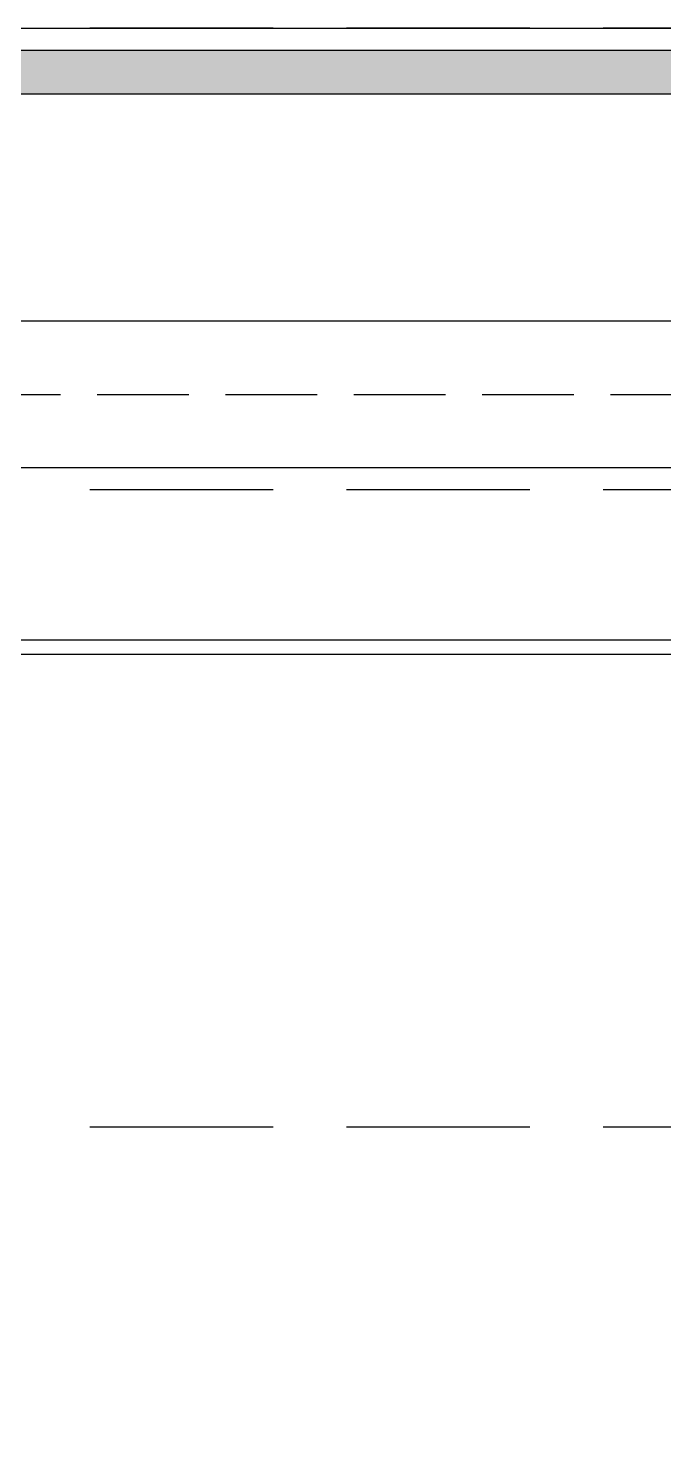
# Model space of a CAD drawing. Extents: x -1899985 to -450366, y 556196 to 2151267.
# Drawn here: x -1658149 to -1656414, y 571932 to 575757 of the extents above; entities that cross this region are included whole.
import ezdxf

# ---------------------------------------------------------------- set-up
doc = ezdxf.new("R2010")
doc.units = 0
doc.header["$LTSCALE"] = 1000
doc.header["$MEASUREMENT"] = 0
for name, pattern in [('__DASH', [0.35, 0.25, -0.1]), ('DASH', [0.35, 0.25, -0.1]), ('DOTE', [2.42, 2, -0.2, 0.02, -0.2])]:
    doc.linetypes.add(name, pattern=pattern)
for name, color, linetype in [('A-AXIS-DOTE', 14, 'DOTE'), ('A-LIN-V', 9, 'Continuous'), ('A-SFCE', 30, 'Continuous'), ('AS-COLN', 6, 'Continuous'), ('FHSGH10105-主梁-04', 7, 'Continuous'), ('FHSGH10105-主梁-06', 7, 'Continuous'), ('PUB_HATCH', 8, 'Continuous')]:
    doc.layers.add(name, color=color, linetype=linetype)

# ---------------------------------------------------------------- blocks, each defined once
blk = doc.blocks.new('5555rrrrrrrrrrr')
at = {"color": 6, "linetype": 'DASH'}
blk.add_lwpolyline([(-1626650, 568562.5), (-1636625, 568562.5), (-1636625, 574792.5), (-1626650, 574792.5)], close=True, dxfattribs=at)
at = {"layer": 'FHSGH10105-主梁-04', "color": 7, "linetype": 'Continuous'}
blk.add_line((-1626775.3, 574592.5), (-1636490.7, 574592.5), dxfattribs=at)
at = {"layer": 'FHSGH10105-主梁-06', "color": 7, "linetype": 'Continuous'}
for p, q in [((-1626979, 574121.8), (-1636296, 574121.8)), ((-1626985.7, 574082.5), (-1636289.3, 574082.5))]:
    blk.add_line(p, q, dxfattribs=at)

msp = doc.modelspace()

# ---------------------------------------------------------------- hatches: boundary and pattern name
at = {"layer": 'PUB_HATCH'}
msp.add_hatch(color=256, dxfattribs=at).paths.add_polyline_path([(-1654310.4, 575577.5), (-1654310.4, 575697.5), (-1664610.4, 575697.5), (-1664610.4, 575577.5)])

# ---------------------------------------------------------------- linework, layer by layer
at = {"layer": 'A-AXIS-DOTE', "linetype": '__DASH', "ltscale": 2}
for p, q in [((-1647680.2, 575757.5), (-1670280, 575757.5)), ((-1647680.2, 574497.5), (-1670280, 574497.5)), ((-1647680.2, 572757.5), (-1785568.2, 572757.5))]:
    msp.add_line(p, q, dxfattribs=at)
at = {"layer": 'A-LIN-V'}
msp.add_lwpolyline([(-1654610.4, 574957.5), (-1664610.4, 574957.5)], dxfattribs=at)
at = {"layer": 'A-SFCE'}
msp.add_line((-1669410.4, 575757.5), (-1654010.4, 575757.5), dxfattribs=at)
at = {"layer": 'AS-COLN'}
for p, q in [((-1664610.4, 575697.5), (-1654310.4, 575697.5)), ((-1664610.4, 575577.5), (-1654310.4, 575577.5))]:
    msp.add_line(p, q, dxfattribs=at)

# ---------------------------------------------------------------- block references
at = {"layer": 'A-LIN-V'}
msp.add_blockref('5555rrrrrrrrrrr', (-27985.4, -35), dxfattribs=at)

doc.saveas('drawing.dxf')
